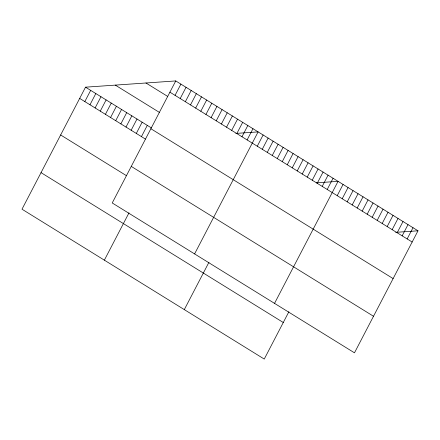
<?xml version="1.0" encoding="UTF-8"?>
<svg xmlns="http://www.w3.org/2000/svg" width="440" height="440" viewBox="0 0 440 440"><rect width="100%" height="100%" fill="white"/><g stroke="black" fill="none" stroke-linecap="round" stroke-linejoin="round"><path stroke-width="0.66" d="M175.753 80.933L112.228 202.961L354.475 352.825L418 230.797L175.753 80.933L85.525 87.175L22 209.204L264.248 359.068L288.882 311.74M84.826 101.585L90.673 90.359M89.975 104.77L95.821 93.544M95.123 107.954L100.969 96.729M100.271 111.144L106.117 99.913M105.418 114.329L111.26 103.097M110.567 117.513L116.408 106.282M115.715 120.698L121.556 109.467M120.863 123.882L126.704 112.651M126.005 127.067L131.852 115.836M131.153 130.251L137 119.02M136.301 133.436L142.148 122.205M141.449 136.62L147.296 125.389M175.054 95.348L180.901 84.117M180.202 98.533L186.049 87.302M185.35 101.717L191.197 90.486M104.363 260.156L129.003 212.828M190.498 104.901L196.345 93.671M195.646 108.086L201.493 96.855M200.794 111.271L206.641 100.04M205.942 114.455L211.789 103.224M211.09 117.639L216.937 106.414M216.238 120.824L222.085 109.599M221.386 124.009L227.233 112.783M226.534 127.193L232.381 115.968M231.682 130.378L237.529 119.152M236.83 133.562L242.677 122.337M241.978 136.746L247.819 125.521M247.126 139.931L252.967 128.706M194.596 253.913L258.115 131.89L235.785 133.43M257.268 146.207L263.115 134.981M262.262 149.298L268.109 138.072M184.305 309.611L208.94 262.284M267.262 152.389L273.108 141.163M272.256 155.48L278.102 144.254M277.255 158.571L283.102 147.345M282.249 161.662L288.096 150.436M287.249 164.753L293.09 153.527M292.243 167.844L298.089 156.618M297.236 170.935L303.083 159.709M302.236 174.026L308.083 162.8M307.23 177.117L313.077 165.891M312.23 180.208L318.07 168.982M317.224 183.299L323.07 172.073M322.223 186.389L328.064 175.164M327.217 189.481L333.064 178.255M274.533 303.369L338.058 181.346L316.349 182.847M337.211 195.663L343.057 184.437M342.205 198.754L348.051 187.528M347.204 201.845L353.045 190.619M352.198 204.936L358.045 193.705M357.198 208.027L363.039 196.796M362.192 211.118L368.038 199.887M367.186 214.209L373.032 202.978M372.185 217.299L378.032 206.069M377.179 220.391L383.026 209.16M382.179 223.482L388.02 212.251M387.173 226.573L393.019 215.341M392.167 229.664L398.013 218.433M397.166 232.755L403.013 221.524M402.16 235.846L408.007 224.615M407.16 238.937L413.006 227.706M395.67 232.342L418 230.797M169.906 92.163L412.154 242.028M145.976 82.995L167.712 96.437M115.302 85.113L159.34 112.36M85.525 87.175L151.299 127.864M150.876 128.728L393.124 278.591M79.679 98.401L145.453 139.095M131.263 166.397L373.511 316.261M60.643 134.965L126.423 175.659M41.036 172.639L283.283 322.504"/></g></svg>
